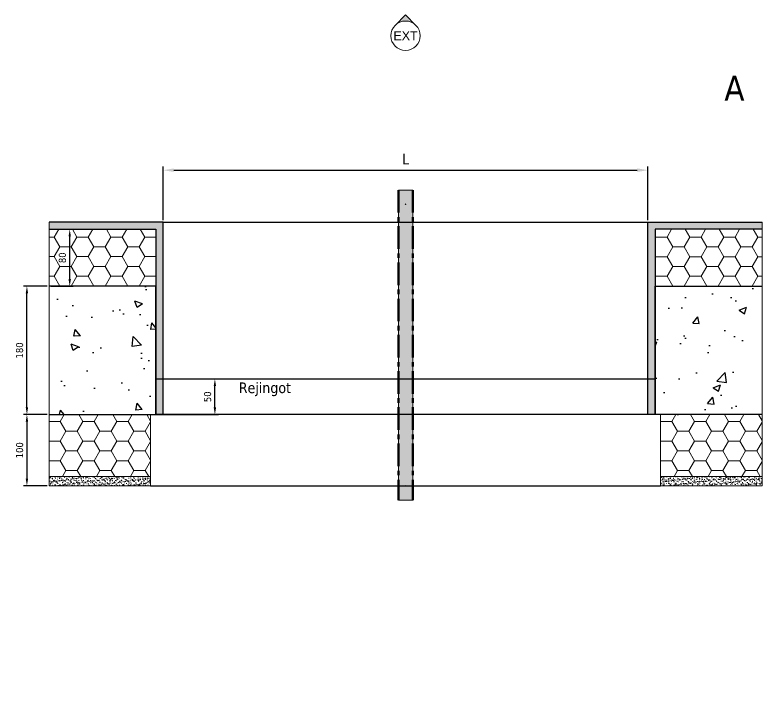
# Model space of a CAD drawing. Header units: millimetres. Extents: x -20000 to 230000, y -17405 to 24510.
# Drawn here: x 4452 to 5500, y 3733 to 4708 of the extents above; entities that cross this region are included whole.
import ezdxf
from ezdxf.enums import TextEntityAlignment as Align

# ---------------------------------------------------------------- set-up
doc = ezdxf.new("R2010")
doc.units = ezdxf.units.MM
doc.header["$PDMODE"] = 35
doc.header["$PDSIZE"] = 0.5
doc.linetypes.add('AXES', pattern=[50.800000000000004, 31.75, -6.35, 6.35, -6.35])
doc.layers.get('0').update_dxf_attribs({"lineweight": 13})
doc.layers.get('Defpoints').update_dxf_attribs({"true_color": 0xc2a584})
for name, color, linetype, lineweight in [('0 - 1 (validé)', 3, 'Continuous', 13), ('1 - Axe', 1, 'AXES', 0), ('1 - BETON', 251, 'Continuous', 25), ('1 - Cotation', 32, 'Continuous', 13), ('1 - Isolant', 132, 'Continuous', 13), ('1 - Platre', 252, 'Continuous', 13), ('1 - Texte', 7, 'Continuous', 13)]:
    doc.layers.add(name, color=color, linetype=linetype, lineweight=lineweight)
doc.layers.add('0 - Invisible', color=43, linetype='Continuous', lineweight=0, plot=False)
doc.layers.add('Non visible', color=163, linetype='Continuous', lineweight=25, plot=False)
doc.layers.add('1 - Cache', color=7, linetype='Continuous', lineweight=0, true_color=0xffffff)
doc.styles.get("Standard").update_dxf_attribs({"font": 'ARIALUNI.TTF'})
doc.styles.add('Texte Poralu', font='tahomabd.ttf')
doc.dimstyles.new('100 - 1000', dxfattribs={"dimtxt": 15, "dimasz": 15, "dimexe": 5, "dimexo": 2.5, "dimgap": 8, "dimtad": 1, "dimdec": 1, "dimtxsty": 'Texte Poralu', "dimcen": 10, "dimazin": 0, "dimtfac": 1, "dimtdec": 1, "dimtmove": 0, "dimatfit": 3, "dimfxl": 1, "dimarcsym": 0})
doc.dimstyles.new('30 - 1000', dxfattribs={"dimtxt": 10, "dimasz": 10, "dimexe": 5, "dimexo": 2.5, "dimgap": 5, "dimtad": 1, "dimdec": 1, "dimtxsty": 'Texte Poralu', "dimcen": 5, "dimazin": 0, "dimtfac": 1, "dimtdec": 1, "dimtmove": 0, "dimatfit": 3, "dimfxl": 1, "dimarcsym": 0})

# ---------------------------------------------------------------- blocks, each defined once
blk = doc.blocks.new('Cadre Coupe_Elev')
at = {"layer": 'Defpoints'}
blk.add_point((4999.999999999971, 3733.496620553549), dxfattribs=at)
at = {"color": 7}
blk.add_attdef('REPERE_1', text='', height=300, dxfattribs=at).set_placement((1000, 9000), align=Align.MIDDLE_CENTER)
at = {"layer": '1 - Texte', "color": 7}
for tag, p in [('DEFINITION1', (5000, 1200)), ('DEFINITION2', (5000, 800))]:
    blk.add_attdef(tag, text='', height=250, dxfattribs=at).set_placement(p, align=Align.MIDDLE_CENTER)
at = {"layer": 'Non visible', "style": 'Texte Poralu'}
for p in [(5447.11721373623, 4905.799125232807), (5447.11721373623, 4605.799125232807)]:
    blk.add_attdef('REPERE_2', text='', height=35, dxfattribs=at).set_placement(p, align=Align.MIDDLE_LEFT)
blk = doc.blocks.new('*U841')
at = {"layer": '1 - Isolant'}
h = blk.add_hatch(dxfattribs=at)
h.set_pattern_fill('HONEY', color=256, scale=5, style=0)
h.set_pattern_definition([(0, (110.0000906813123, 79.99999999999812), (23.8125, 13.748153225), [15.875, -31.75]), (120, (110.0000906813123, 79.99999999999812), (-23.81249994797095, 13.74815331511695), [15.87499999999995, -31.7499999999999]), (59.99999999999999, (110.0000906813123, 79.99999999999812), (5.202904551637744e-08, 27.49630654011694), [-31.75, 15.875])])
h.paths.add_polyline_path([(-149.9999933903616, 0), (0, -9.094947017729282e-13), (-8.952838470577262e-13, 79.99999999999818), (-149.9999933903625, 79.99999999999906)])
at = {"layer": '0 - Invisible'}
blk.add_lwpolyline([(-149.9999933903625, 79.99999999999906), (-149.9999933903616, 0)], dxfattribs=at)
at = {"layer": '1 - Isolant'}
blk.add_lwpolyline([(-149.9999933903616, 0), (0, 0), (0, 0), (0, -9.094947017729282e-13), (-8.952838470577262e-13, 79.99999999999818), (-149.9999933903625, 79.99999999999906)], dxfattribs=at)
blk = doc.blocks.new('*U835')
at = {"layer": '1 - Isolant'}
h = blk.add_hatch(dxfattribs=at)
h.set_pattern_fill('HONEY', color=256, scale=5)
h.set_pattern_definition([(0, (237.499815932928, -1.4210854715202e-14), (23.8125, 13.748153225), [15.875, -31.75]), (120, (237.499815932928, -1.4210854715202e-14), (-23.81249994797095, 13.74815331511695), [15.87499999999996, -31.74999999999992]), (59.99999999999999, (237.499815932928, -1.4210854715202e-14), (5.202904551637744e-08, 27.49630654011694), [-31.75, 15.875])])
h.paths.add_polyline_path([(-149.9999999999709, -87.00000000000001), (-149.9999999999709, 0), (-7.500147691644084, 0), (-7.500147691644084, -87.00000000000001)])
at = {"layer": '1 - Platre'}
h = blk.add_hatch(dxfattribs=at)
h.set_pattern_fill('AR-SAND', color=256, scale=0.1)
h.set_pattern_definition([(37.50000000000001, (237.499815932928, -1.4210854715202e-14), (-0.1600031295984046, 4.894132373293424), [0, -3.860800000000001, 0, -4.318000000000001, 0, -4.1275]), (7.499999999999999, (237.499815932928, -1.4210854715202e-14), (4.495232831380027, 7.168251005683543), [0, -2.0828, 0, -3.4798, 0, -1.3335]), (327.5, (234.375615932928, -1.4210854715202e-14), (7.90992370241458, 0.01437184678545691), [0, -1.27, 0, -4.572, 0, -5.969]), (317.5, (234.375615932928, -1.4210854715202e-14), (7.635564524722972, 2.229293232572162), [0, -0.635, 0, -2.9972, 0, -3.429])])
h.paths.add_polyline_path([(-149.9999999999709, -100), (-149.9999999999709, -87.00000000000001), (-7.500147691644084, -87.00000000000001), (-7.500147691644084, -100)])
at = {"layer": '0 - Invisible'}
for points in [[(-149.9999999999709, -87.00000000000001), (-149.9999999999709, 0)], [(-149.9999999999709, -100), (-149.9999999999709, -87.00000000000001)]]:
    blk.add_lwpolyline(points, dxfattribs=at)
at = {"layer": '1 - Isolant'}
blk.add_lwpolyline([(-149.9999999999709, 0), (-7.500147691644084, 0), (-7.500147691644084, -87.00000000000001), (-149.9999999999709, -87.00000000000001)], dxfattribs=at)
at = {"layer": '1 - Platre'}
blk.add_lwpolyline([(-149.9999999999709, -87.00000000000001), (-7.500147691644084, -87.00000000000001), (-7.500147691644084, -100), (-149.9999999999709, -100)], dxfattribs=at)
blk = doc.blocks.new('*U836')
at = {"layer": '1 - Isolant'}
h = blk.add_hatch(dxfattribs=at)
h.set_pattern_fill('HONEY', color=256, scale=5)
h.set_pattern_definition([(0, (47.49993897719287, -1.4210854715202e-14), (23.8125, 13.748153225), [15.875, -31.75]), (120, (47.49993897719287, -1.4210854715202e-14), (-23.81249994797095, 13.74815331511695), [15.87499999999996, -31.74999999999991]), (59.99999999999999, (47.49993897719287, -1.4210854715202e-14), (5.202904551637744e-08, 27.49630654011694), [-31.75, 15.875])])
h.paths.add_polyline_path([(150.0000385328185, -87.00000000000001), (150.0000385328185, 0), (7.499900444374376, 0), (7.499900444374376, -87.00000000000001)])
at = {"layer": '1 - Platre'}
h = blk.add_hatch(dxfattribs=at)
h.set_pattern_fill('AR-SAND', color=256, scale=0.1)
h.set_pattern_definition([(37.50000000000001, (47.49993897719287, -1.4210854715202e-14), (-0.1600031295984046, 4.894132373293424), [0, -3.860800000000001, 0, -4.318000000000001, 0, -4.1275]), (7.499999999999999, (47.49993897719287, -1.4210854715202e-14), (4.495232831380027, 7.168251005683543), [0, -2.0828, 0, -3.4798, 0, -1.3335]), (327.5, (44.37573897719287, -1.4210854715202e-14), (7.90992370241458, 0.01437184678545691), [0, -1.27, 0, -4.572, 0, -5.969]), (317.5, (44.37573897719287, -1.4210854715202e-14), (7.635564524722972, 2.229293232572162), [0, -0.635, 0, -2.9972, 0, -3.429])])
h.paths.add_polyline_path([(150.0000385328185, -100), (150.0000385328185, -87.00000000000001), (7.499900444374376, -87.00000000000001), (7.499900444374376, -100)])
at = {"layer": '0 - Invisible'}
for points in [[(150.0000385328185, -87.00000000000001), (150.0000385328185, 0)], [(150.0000385328185, -100), (150.0000385328185, -87.00000000000001)]]:
    blk.add_lwpolyline(points, dxfattribs=at)
at = {"layer": '1 - Isolant'}
blk.add_lwpolyline([(150.0000385328185, 0), (7.499900444374376, 0), (7.499900444374376, -87.00000000000001), (150.0000385328185, -87.00000000000001)], dxfattribs=at)
at = {"layer": '1 - Platre'}
blk.add_lwpolyline([(150.0000385328185, -87.00000000000001), (7.499900444374376, -87.00000000000001), (7.499900444374376, -100), (150.0000385328185, -100)], dxfattribs=at)
blk = doc.blocks.new('*U842')
at = {"layer": '1 - Isolant'}
h = blk.add_hatch(dxfattribs=at)
h.set_pattern_fill('HONEY', color=256, scale=5, style=0)
h.set_pattern_definition([(0, (110.0000906813141, 79.99999999999812), (23.8125, 13.748153225), [15.875, -31.75]), (120, (110.0000906813141, 79.99999999999812), (-23.81249994797095, 13.74815331511695), [15.87499999999995, -31.7499999999999]), (59.99999999999999, (110.0000906813141, 79.99999999999812), (5.202904551637744e-08, 27.49630654011694), [-31.75, 15.875])])
h.paths.add_polyline_path([(-149.9999933903616, 0), (1.818989403545856e-12, -9.094947017729282e-13), (9.237055564881302e-13, 79.99999999999818), (-149.9999933903625, 79.99999999999906)])
at = {"layer": '0 - Invisible'}
blk.add_lwpolyline([(-149.9999933903625, 79.99999999999906), (-149.9999933903616, 0)], dxfattribs=at)
at = {"layer": '1 - Isolant'}
blk.add_lwpolyline([(-149.9999933903616, 0), (0, 0), (0, 0), (1.818989403545856e-12, -9.094947017729282e-13), (9.237055564881302e-13, 79.99999999999818), (-149.9999933903625, 79.99999999999906)], dxfattribs=at)
blk = doc.blocks.new('*U189')
h = blk.add_hatch(color=256)
edge = h.paths.add_edge_path()
edge.add_line((-2.072522045462071e-13, 29.16815472393788), (-14.58407736196905, 14.58407736197051))
edge.add_arc((1.103117597267565e-11, -1.326938559031979e-11), 20.62500000001327, 90.00000000003098, 134.9999999999927, ccw=False)
edge.add_arc((-8.900435943814897e-12, -8.125056183416809e-12), 20.62500000000813, 45.00000000000222, 89.99999999997573, ccw=False)
edge.add_line((14.58407736196884, 14.58407736197071), (-2.060573933704291e-13, 29.16815472393788))
for p, q in [((0.00170546913411465, 29.16815472393787), (-14.58407736197124, 14.58407736196831)), ((14.58407736196884, 14.58407736197071), (0.00170546913411465, 29.16815472393787))]:
    blk.add_line(p, q)
blk.add_circle((0, 0), 20.625)
at = {"insert": (0, 0), "char_height": 12.5, "attachment_point": 5}
blk.add_mtext('EXT', dxfattribs=at)
blk = doc.blocks.new('*D1362')
at = {"layer": '1 - Cotation', "color": 0, "lineweight": -2, "transparency": 16777216}
for p, q in [((4660.000043760235, 4420.42839723605), (4660.000043760235, 4495.74337095237)), ((5340.000016256396, 4420.428078769466), (5340.000016256396, 4495.74337095237)), ((4675.000043760235, 4490.74337095237), (5325.000016256396, 4490.74337095237))]:
    blk.add_line(p, q, dxfattribs=at)
at = {"layer": '1 - Cotation', "color": 0, "transparency": 16777216}
for points in [[(4675.000043760235, 4493.24337095237), (4675.000043760235, 4488.24337095237), (4660.000043760235, 4490.74337095237)], [(5325.000016256396, 4493.24337095237), (5325.000016256396, 4488.24337095237), (5340.000016256396, 4490.74337095237)]]:
    blk.add_solid(points, dxfattribs=at)
at = {"layer": 'Defpoints', "color": 0, "transparency": 16777216}
for p in [(5340.000016256396, 4490.74337095237), (4660.000043760235, 4417.92839723605), (5340.000016256396, 4417.928078769466)]:
    blk.add_point(p, dxfattribs=at)
at = {"layer": '1 - Cotation', "color": 0, "transparency": 16777216, "insert": (5000.000030008316, 4506.24337095237), "char_height": 15, "attachment_point": 5, "style": 'Texte Poralu'}
blk.add_mtext('L', dxfattribs=at)
blk = doc.blocks.new('*U834')
at = {"layer": '1 - BETON'}
h = blk.add_hatch(dxfattribs=at)
h.set_pattern_fill('CONCRETE', color=256, scale=15, style=0, pattern_type=2)
h.set_pattern_definition([(49.99999999999999, (-49.99996146718152, -20.00000000000003), (107.589027390113, -9.412820247389266), [11.25, -123.75]), (355, (-49.99996146718152, -20.00000000000003), (-20.81270004195, 112.8288200550018), [9, -99]), (100.4514, (-41.03420946718152, -20.78440100000003), (86.77640725710323, 103.415931309143), [9.5610285, -105.1713168]), (46.18420000000002, (-49.99996146718152, 9.999999999999977), (160.0861572938467, -24.82785214935271), [16.87499999999996, -185.6249999999997]), (96.6356, (-36.65944971718152, 7.931003949999974), (140.1994058323055, 146.1176806350663), [14.3415432, -157.75695]), (351.1842, (-49.99996146718152, 9.999999999999977), (140.1992917700441, 146.1177901387987), [13.5, -148.5]), (21, (-34.99996146718152, 2.499999999999975), (89.53605781776925, -60.39283359980082), [11.25, -123.75]), (326.0000000000001, (-34.99996146718152, 2.499999999999975), (36.49729978823726, 108.772506757028), [9, -99]), (71.4514, (-27.53862651718151, -2.532740900000025), (126.0333942872235, 48.37957450649286), [9.5610285, -105.1713168]), (37.50000000000001, (-49.99996146718152, -20.00000000000003), (1.8239782975936, 49.93407807469672), [0, -97.8, 0, -100.5, 0, -99.375]), (7.499999999999999, (-49.99996146718152, -20.00000000000003), (39.46043061632229, 59.16175678235403), [0, -57.3, 0, -95.55, 0, -37.875]), (327.5, (-83.44996146718152, -20.00000000000003), (80.07336542586135, -3.383230760156963), [0, -37.5, 0, -117, 0, -155.25]), (317.5, (-98.44996146718152, -20.00000000000003), (87.47792540135794, 15.01574734984766), [0, -48.75, 0, -77.69999999999999, 0, -110.25])])
h.paths.add_polyline_path([(150.0000385328185, 179.9999999999999), (150.0000385328185, 0), (0, 0), (0, 180)])
at = {"layer": '0 - Invisible'}
blk.add_lwpolyline([(150.0000385328185, 179.9999999999999), (150.0000385328185, 0)], dxfattribs=at)
at = {"layer": '1 - BETON'}
blk.add_lwpolyline([(150.0000385328185, 0), (0, 0), (0, 180), (150.0000385328185, 179.9999999999999)], dxfattribs=at)
blk = doc.blocks.new('*U833')
at = {"layer": '1 - BETON'}
h = blk.add_hatch(dxfattribs=at)
h.set_pattern_fill('CONCRETE', color=256, scale=15, style=0, pattern_type=2)
h.set_pattern_definition([(49.99999999999999, (-50.00000000000003, -20.00000000000003), (107.589027390113, -9.412820247389266), [11.25, -123.75]), (355, (-50.00000000000003, -20.00000000000003), (-20.81270004195, 112.8288200550018), [9, -99]), (100.4514, (-41.03424800000003, -20.78440100000002), (86.77640725710323, 103.415931309143), [9.5610285, -105.1713168]), (46.18420000000002, (-50.00000000000003, 9.999999999999977), (160.0861572938467, -24.82785214935271), [16.87499999999996, -185.6249999999997]), (96.6356, (-36.65948825000003, 7.931003949999974), (140.1994058323055, 146.1176806350663), [14.3415432, -157.75695]), (351.1842, (-50.00000000000003, 9.999999999999977), (140.1992917700441, 146.1177901387987), [13.5, -148.5]), (21, (-35.00000000000003, 2.499999999999975), (89.53605781776925, -60.39283359980082), [11.25, -123.75]), (326.0000000000001, (-35.00000000000003, 2.499999999999975), (36.49729978823726, 108.772506757028), [9, -99]), (71.4514, (-27.53866505000002, -2.532740900000025), (126.0333942872235, 48.37957450649286), [9.5610285, -105.1713168]), (37.50000000000001, (-50.00000000000003, -20.00000000000003), (1.8239782975936, 49.93407807469672), [0, -97.8, 0, -100.5, 0, -99.375]), (7.499999999999999, (-50.00000000000003, -20.00000000000003), (39.46043061632229, 59.16175678235403), [0, -57.3, 0, -95.55, 0, -37.875]), (327.5, (-83.45000000000003, -20.00000000000003), (80.07336542586135, -3.383230760156963), [0, -37.5, 0, -117, 0, -155.25]), (317.5, (-98.45000000000003, -20.00000000000003), (87.47792540135794, 15.01574734984766), [0, -48.75, 0, -77.69999999999999, 0, -110.25])])
h.paths.add_polyline_path([(150, 179.9999999999999), (150, 0), (0, 0), (0, 180)])
at = {"layer": '0 - Invisible'}
blk.add_lwpolyline([(150, 179.9999999999999), (150, 0)], dxfattribs=at)
at = {"layer": '1 - BETON'}
blk.add_lwpolyline([(150, 0), (0, 0), (0, 180), (150, 179.9999999999999)], dxfattribs=at)
blk = doc.blocks.new('*D1363')
at = {"layer": 'Defpoints', "color": 0, "lineweight": -2, "transparency": 16777216}
for p, q in [((4497.5, 4327.928406744618), (4463.979468951467, 4327.928406744618)), ((4468.979468951467, 4157.928406744618), (4468.979468951467, 4317.928406744618)), ((4497.5, 4147.928406744618), (4463.979468951467, 4147.928406744618))]:
    blk.add_line(p, q, dxfattribs=at)
at = {"layer": 'Defpoints', "color": 0, "transparency": 16777216}
for p in [(4468.979468951467, 4327.928406744618), (4500, 4327.928406744618), (4500, 4147.928406744618)]:
    blk.add_point(p, dxfattribs=at)
for points in [[(4467.3128022848, 4317.928406744618), (4470.646135618134, 4317.928406744618), (4468.979468951467, 4327.928406744618)], [(4467.3128022848, 4157.928406744618), (4470.646135618134, 4157.928406744618), (4468.979468951467, 4147.928406744618)]]:
    blk.add_solid(points, dxfattribs=at)
at = {"layer": 'Defpoints', "color": 0, "transparency": 16777216, "insert": (4458.751127782897, 4237.928406744619), "char_height": 10, "attachment_point": 5, "rotation": 90, "style": 'Texte Poralu'}
blk.add_mtext('180', dxfattribs=at)
blk = doc.blocks.new('*D1364')
at = {"layer": '1 - Cotation', "color": 0, "lineweight": -2, "transparency": 16777216}
for p, q in [((4497.500000000029, 4147.928406744618), (4463.979468951467, 4147.928406744618)), ((4468.979468951467, 4137.928406744618), (4468.979468951467, 4057.928406744618)), ((4497.500000000029, 4047.928406744618), (4463.979468951467, 4047.928406744618))]:
    blk.add_line(p, q, dxfattribs=at)
at = {"layer": '1 - Cotation', "color": 0, "transparency": 16777216}
for points in [[(4467.3128022848, 4137.928406744618), (4470.646135618134, 4137.928406744618), (4468.979468951467, 4147.928406744618)], [(4467.3128022848, 4057.928406744618), (4470.646135618134, 4057.928406744618), (4468.979468951467, 4047.928406744618)]]:
    blk.add_solid(points, dxfattribs=at)
at = {"layer": 'Defpoints', "color": 0, "transparency": 16777216}
for p in [(4500.000000000029, 4147.928406744618), (4468.979468951467, 4047.928406744618), (4500.000000000029, 4047.928406744618)]:
    blk.add_point(p, dxfattribs=at)
at = {"layer": '1 - Cotation', "color": 0, "transparency": 16777216, "insert": (4458.774633491426, 4097.928406744619), "char_height": 10, "attachment_point": 5, "rotation": 90, "style": 'Texte Poralu'}
blk.add_mtext('100', dxfattribs=at)
blk = doc.blocks.new('*D1365')
at = {"layer": '1 - Cotation', "color": 0, "lineweight": -2, "transparency": 16777216}
for p, q in [((4652.499903727978, 4197.928406744629), (4737.621815132934, 4197.928406744629)), ((4732.621815132934, 4157.928406744618), (4732.621815132934, 4187.928406744629)), ((4652.499927795983, 4147.928406744618), (4737.621815132934, 4147.928406744618))]:
    blk.add_line(p, q, dxfattribs=at)
at = {"layer": '1 - Cotation', "color": 0, "transparency": 16777216}
for points in [[(4730.955148466267, 4187.928406744629), (4734.288481799601, 4187.928406744629), (4732.621815132934, 4197.928406744629)], [(4730.955148466267, 4157.928406744618), (4734.288481799601, 4157.928406744618), (4732.621815132934, 4147.928406744618)]]:
    blk.add_solid(points, dxfattribs=at)
at = {"layer": 'Defpoints', "color": 0, "transparency": 16777216}
for p in [(4649.999903727978, 4197.928406744629), (4732.621815132934, 4197.928406744629), (4649.999927795983, 4147.928406744618)]:
    blk.add_point(p, dxfattribs=at)
at = {"layer": '1 - Cotation', "color": 0, "transparency": 16777216, "insert": (4722.416979672893, 4172.928406744624), "char_height": 10, "attachment_point": 5, "rotation": 90, "style": 'Texte Poralu'}
blk.add_mtext('50', dxfattribs=at)
blk = doc.blocks.new('*D1366')
at = {"layer": 'Defpoints', "color": 0, "lineweight": -2, "transparency": 16777216}
for p, q in [((4502.499974803311, 4407.928301654999), (4534.004791478801, 4407.928301654999)), ((4529.004791478801, 4337.92830165502), (4529.004791478801, 4397.928301654999)), ((4502.5000308511, 4327.92830165502), (4534.004791478801, 4327.92830165502))]:
    blk.add_line(p, q, dxfattribs=at)
at = {"layer": 'Defpoints', "color": 0, "transparency": 16777216}
for p in [(4499.999974803311, 4407.928301654999), (4529.004791478801, 4407.928301654999), (4500.0000308511, 4327.92830165502)]:
    blk.add_point(p, dxfattribs=at)
for points in [[(4527.338124812134, 4397.928301654999), (4530.671458145468, 4397.928301654999), (4529.004791478801, 4407.928301654999)], [(4527.338124812134, 4337.92830165502), (4530.671458145468, 4337.92830165502), (4529.004791478801, 4327.92830165502)]]:
    blk.add_solid(points, dxfattribs=at)
at = {"layer": 'Defpoints', "color": 0, "transparency": 16777216, "insert": (4518.776450310231, 4367.928301655011), "char_height": 10, "attachment_point": 5, "rotation": 90, "style": 'Texte Poralu'}
blk.add_mtext('80', dxfattribs=at)
blk = doc.blocks.new('*U1368')
at = {"layer": '1 - Cache'}
blk.add_hatch(color=256, dxfattribs=at).paths.add_polyline_path([(-9.999997438038362, 20.00000128098062), (-10.00005316068065, -414.999829977148), (9.999946839319197, -414.9998325391094), (10.00000256196148, 19.99999871901906)])
at = {"layer": '0 - Invisible'}
blk.add_lwpolyline([(-9.999997438038362, 20.00000128098062), (-10.00005316068065, -414.999829977148), (9.999946839319197, -414.9998325391094), (10.00000256196148, 19.99999871901906)], close=True, dxfattribs=at)
for p in [(0, 0), (-5.059871916602351e-05, -394.9998312581289)]:
    blk.add_point(p, dxfattribs=at)
at = {"layer": '1 - Axe', "lineweight": 50}
for p, q in [((-9.999997438038362, 20.00000128098062), (-10.00005316068065, -414.999829977148)), ((10.00000256196148, 19.99999871901906), (9.999946839319197, -414.9998325391094))]:
    blk.add_line(p, q, dxfattribs=at)
blk = doc.blocks.new('*U929')
at = {"layer": '1 - BETON'}
h = blk.add_hatch(dxfattribs=at)
h.set_pattern_fill('AR-SAND', color=256, scale=0.1)
h.set_pattern_definition([(37.50000000000001, (49.99994055178092, -59.99999524586235), (-0.1600031295984046, 4.894132373293424), [0, -3.860800000000001, 0, -4.318000000000001, 0, -4.1275]), (7.499999999999999, (49.99994055178092, -59.99999524586235), (4.495232831380027, 7.168251005683543), [0, -2.0828, 0, -3.4798, 0, -1.3335]), (327.5, (46.87574055178092, -59.99999524586235), (7.90992370241458, 0.01437184678545762), [0, -1.27, 0, -4.572, 0, -5.969]), (317.5, (46.87574055178092, -59.99999524586235), (7.635564524722972, 2.229293232572163), [0, -0.635, 0, -2.9972, 0, -3.429])])
h.paths.add_polyline_path([(-150.0000594482191, 10), (-150.0000594482191, 0), (0, 0), (0, -259.9999952458624), (10, -259.9999952458624), (10, 10)])
at = {"layer": '0 - Invisible'}
blk.add_lwpolyline([(-150.0000594482191, 10), (-150.0000594482191, 0)], dxfattribs=at)
at = {"layer": '1 - BETON'}
blk.add_lwpolyline([(-150.0000594482191, 0), (0, 0), (0, -259.9999952458624), (10, -259.9999952458624), (10, 10), (-150.0000594482191, 10)], dxfattribs=at)

msp = doc.modelspace()

# ---------------------------------------------------------------- linework, layer by layer
at = {"layer": '1 - BETON', "ltscale": 2}
msp.add_line((4660.000043760235, 4417.92839723605), (5340.000016256396, 4417.928078769466), dxfattribs=at)
at = {"layer": '1 - BETON'}
msp.add_line((4642.499852308356, 4047.928406744618), (5357.499900444374, 4047.928406744617), dxfattribs=at)
msp.add_lwpolyline([(4649.999975931994, 4167.928406744613), (4649.999951863989, 4167.928406744623), (4649.999903727978, 4197.928406744629), (5349.999950222191, 4197.928406744629), (5350.000000000008, 4167.92840674463), (5350.000090171923, 4167.92840674463), (5349.999909828094, 4147.92840674462), (4649.999927795983, 4147.928406744618)], close=True, dxfattribs=at)

# ---------------------------------------------------------------- block references
for name, p in [('*U189', (5000.001677445242, 4679.328465829612)), ('*U1368', (4999.999926975084, 4442.928238002746)), ('*U834', (5350, 4147.928406744617)), ('*U835', (4650, 4147.928406744618)), ('*U836', (5350, 4147.928406744617))]:
    msp.add_blockref(name, p)
for name, p, rotation in [('*U929', (4650.000034251698, 4407.928406744596), 359.999945520069), ('*U841', (4650.000024241424, 4327.928406744618), 4.014127135292442e-05)]:
    msp.add_blockref(name, p, dxfattribs=dict(rotation=rotation))
at = {"xscale": -1}
for name, p, rotation in [('*U929', (5350.000016398273, 4407.928078911344), 8.128960704567589e-07), ('*U842', (5350.00004514242, 4327.928406744618), 359.9999598587287)]:
    msp.add_blockref(name, p, dxfattribs=dict(at, rotation=rotation))
msp.add_blockref('*U833', (4650, 4147.928406744618), dxfattribs=at)
at = {"layer": '0 - 1 (validé)'}
ref = msp.add_blockref('Cadre Coupe_Elev', (0, 0), dxfattribs=at)
ref.add_attrib('REPERE_2', 'A', dxfattribs={"layer": 'Non visible', "height": 35, "style": 'Texte Poralu'}).set_placement((5447.11721373623, 4605.799125232807), align=Align.MIDDLE_LEFT)

# ---------------------------------------------------------------- texts
at = {"layer": '1 - Texte', "insert": (4766.140229459561, 4193.009437021043), "char_height": 15, "attachment_point": 1, "style": 'Texte Poralu'}
msp.add_mtext_dynamic_manual_height_columns('Rejingot', width=98.00237297415151, gutter_width=300, heights=[0], dxfattribs=at)

# ---------------------------------------------------------------- dimensions: what is measured, and where the dimension line sits
at = {"layer": '1 - Cotation'}
dim = msp.add_linear_dim(base=(5340.000016256396, 4490.74337095237), p1=(4660.000043760235, 4417.92839723605), p2=(5340.000016256396, 4417.928078769466), text='L', dimstyle='100 - 1000', dxfattribs=at)
dim.commit()
dim.dimension.update_dxf_attribs({"geometry": '*D1362', "text_midpoint": (5000.000030008316, 4506.24337095237)})
for base, p1, p2, picture, middle in [((4732.621815132934, 4197.928406744629), (4649.999927795983, 4147.928406744618), (4649.999903727978, 4197.928406744629), '*D1365', (4722.416979672893, 4172.928406744624)), ((4468.979468951467, 4047.928406744618), (4500.000000000029, 4147.928406744618), (4500.000000000029, 4047.928406744618), '*D1364', (4458.774633491426, 4097.928406744619))]:
    dim = msp.add_linear_dim(base=base, p1=p1, p2=p2, angle=90, dimstyle='30 - 1000', dxfattribs=at)
    dim.commit()
    dim.dimension.update_dxf_attribs({"geometry": picture, "text_midpoint": middle})
at = {"layer": 'Defpoints'}
for base, p1, p2, picture, middle in [((4529.004791478801, 4407.928301654999), (4500.0000308511, 4327.92830165502), (4499.999974803311, 4407.928301654999), '*D1366', (4518.776450310231, 4367.928301655011)), ((4468.979468951467, 4327.928406744618), (4500, 4147.928406744618), (4500, 4327.928406744618), '*D1363', (4458.751127782897, 4237.928406744619))]:
    dim = msp.add_linear_dim(base=base, p1=p1, p2=p2, angle=90, dimstyle='30 - 1000', dxfattribs=at)
    dim.commit()
    dim.dimension.update_dxf_attribs({"geometry": picture, "text_midpoint": middle})

doc.saveas('drawing.dxf')
